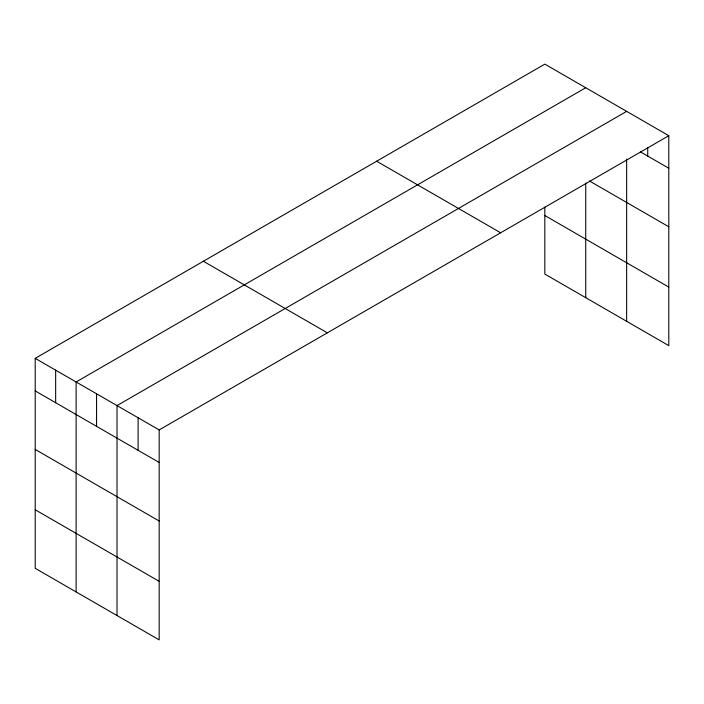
<?xml version="1.0" encoding="UTF-8"?>
<svg xmlns="http://www.w3.org/2000/svg" width="704" height="704" viewBox="0 0 704 704"><rect width="100%" height="100%" fill="white"/><g stroke="black" fill="none" stroke-linecap="round" stroke-linejoin="round"><path stroke-width="1.06" d="M626.648 159.086L626.648 321.314M35.2 358.354L159.174 429.933L159.174 639.874L35.2 568.304L35.2 358.354L544.826 64.126L668.8 135.696L668.8 345.646L544.826 274.067L544.826 207.064M585.737 87.745L76.111 381.973L76.111 591.923M626.648 111.364L117.022 405.592L117.022 615.542M159.174 429.933L668.8 135.696M640.394 151.844L668.8 168.247M589.459 180.981L668.8 226.785M544.826 215.53L668.8 287.1M376.649 161.216L500.623 232.795M203.377 261.254L327.351 332.834M35.2 390.905L159.174 462.475M35.2 449.442L159.174 521.022M35.2 509.758L159.174 581.337M647.724 147.4L647.724 156.077M585.737 183.066L585.737 297.686M138.098 417.762L138.098 450.305M96.571 393.782L96.571 426.334M55.66 370.163L55.66 402.714"/></g></svg>
